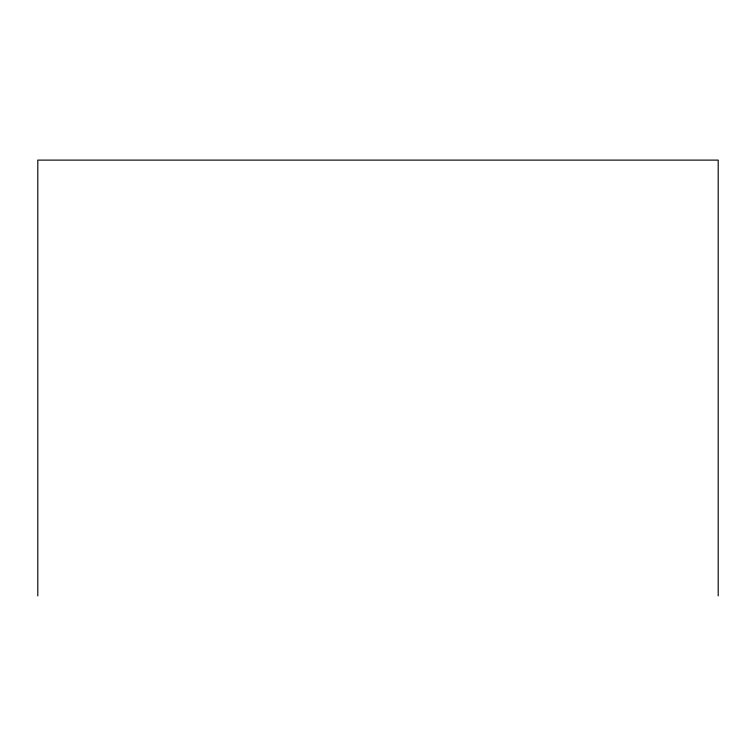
<?xml version="1.0" encoding="UTF-8"?>
<svg xmlns="http://www.w3.org/2000/svg" width="756" height="756" viewBox="0 0 756 756"><rect width="100%" height="100%" fill="white"/><g stroke="black" fill="none" stroke-linecap="round" stroke-linejoin="round"><path stroke-width="1.13" d="M718.2 595.889L718.2 160.111L37.8 160.111L37.8 595.889"/></g></svg>
